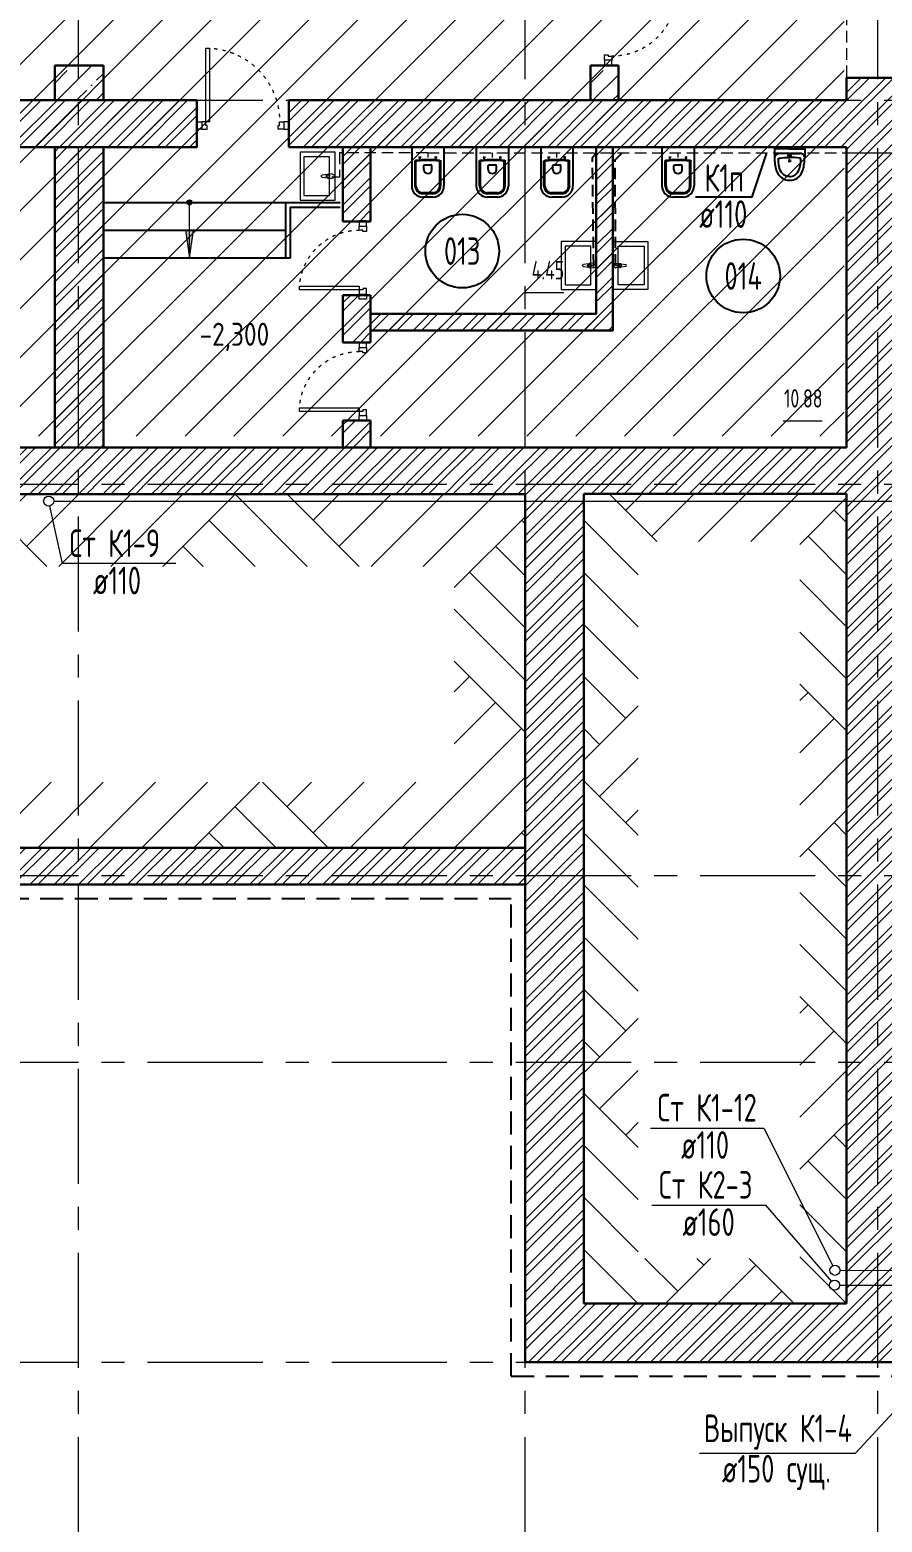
# Model space of a CAD drawing. Header units: millimetres. Extents: x -8689834 to 9419935, y -117443 to 166298.
# Drawn here: x -304585 to -295329, y 59720 to 75930 of the extents above; entities that cross this region are included whole.
import ezdxf
from ezdxf import colors
from ezdxf.entities.mleader import LeaderData, LeaderLine
from ezdxf.enums import TextEntityAlignment as Align
from ezdxf.math import Vec2, Vec3

# ---------------------------------------------------------------- set-up
doc = ezdxf.new("R2010")
doc.units = ezdxf.units.MM
doc.header["$MEASUREMENT"] = 0
for name, pattern in [('01_base$0$DASHED2', [0.375, 0.25, -0.125]), ('ACAD_ISO03W100', [30, 12, -18]), ('CENTER', [2, 1.25, -0.25, 0.25, -0.25]), ('TRATTEGGIATA', [0.75, 0.5, -0.25])]:
    doc.linetypes.add(name, pattern=pattern)
doc.layers.get('0').update_dxf_attribs({"color": 250, "lineweight": 9})
for name, color, linetype, lineweight in [('!!!_АР_перегородки блоки', 7, 'Continuous', 5), ('1 этаж тонкие линии!', 250, 'Continuous', 0), ('_0', 250, 'Continuous', 9), ('АР_Двери', 175, 'Continuous', 18), ('АР_Лестницы', 250, 'Continuous', 15), ('АР_Маркер экспликации', 239, 'Continuous', 13), ('АР_МосжилНии_Стены', 127, 'Continuous', 30), ('АР_Номер помещения', 1, 'Continuous', 25), ('АР_Оси', 195, 'Continuous', 9), ('АР_Отметки', 250, 'Continuous', 15), ('АР_Перегородки газоблок_Штрих', 165, 'Continuous', 5), ('АР_Помещения_площадь', 19, 'Continuous', 9), ('АР_Штриховка кирпич', 250, 'Continuous', 9), ('АР_Штриховка монолит', 250, 'Continuous', 9), ('ВК_канализация', 32, 'Continuous', 15), ('Подвал', 250, 'Continuous', 30)]:
    doc.layers.add(name, color=color, linetype=linetype, lineweight=lineweight)
doc.layers.add('АР_Кровля дорожки', color=245, linetype='Continuous')
doc.layers.add('ТХ_сантехника', color=253, linetype='Continuous')
doc.styles.add('ISOCPEUR', font='isocpeur.ttf', dxfattribs={"width": 0.7})
doc.styles.get("Standard").update_dxf_attribs({"font": 'isocpeur.ttf', "width": 0.7})

# ---------------------------------------------------------------- blocks, each defined once
blk = doc.blocks.new('*U24')
h = blk.add_hatch(color=256)
h.dxf.hatch_style = 1
edge = h.paths.add_edge_path()
edge.add_arc((0, 0), 27.6, 359.64, 719.64)
h = blk.add_hatch(color=256)
h.dxf.hatch_style = 1
h.paths.add_polyline_path([(300, -44), (300, 44), (600, 0)])
blk.add_line((600, 0), (0, 0))
blk.add_lwpolyline([(300, 44), (300, -44), (600, 0), (300, 44)])
blk.add_circle((0, 0), 27.6)
blk = doc.blocks.new('_DotSmall')
at = {"color": 0, "linetype": 'ByBlock', "const_width": 0.5}
blk.add_lwpolyline([(-0.0625, 0, 1), (0.0625, 0, 1)], format="xyb", close=True, dxfattribs=at)
blk = doc.blocks.new('унитаз поликлиники')
for p, q in [((0, 175), (0, -175)), ((0, 175), (420, 175)), ((126, 87), (100, 87)), ((112, 73), (112, 100)), ((420, 139), (150, 139)), ((420, 129), (157, 129)), ((192, -34), (192, 34)), ((242, 44), (202, 44)), ((494, 57), (494, -57)), ((504, 55), (504, -55)), ((540, 55), (540, -55)), ((126, -87), (99, -86)), ((112, -73), (112, -100)), ((420, -139), (148, -139)), ((420, -129), (155, -129)), ((242, -44), (202, -44)), ((0, -175), (420, -175))]:
    blk.add_line(p, q)
for centre, radius, start, end in [((420, 55), 120, 0, 90), ((242, 0), 43.7, 270, 90), ((420, 55), 83.5, 359.8619, 90.3335), ((420, 55), 74, 0, 90), ((420, -55), 120, 270, 0), ((420, -55), 84, 270, 0), ((420, -55), 74, 270, 358.4018)]:
    blk.add_arc(centre, radius, start, end)
at = {"extrusion": (0, 0, -1)}
for centre, major_axis, ratio, start_param, end_param in [((112, 87), (3.55, 3.55), 1, 5.504025, 11.78721), ((1158, 0), (-731, -726), 0.993775, 0.659849, 0.910919), ((984, 0), (-23, -941), 0.89728, 1.422258, 1.677847), ((150, 127), (-5.6, -10.5), 0.821373, 1.269211, 2.570669), ((154, 120), (-5.61, -7.72), 0.798093, 1.232924, 2.686723), ((148, -127), (5.4, -10.4), 0.836443, 0.56114, 1.877577), ((155, -117), (5.3, -10.4), 0.842984, 0.549902, 1.8819), ((202, -33), (4.12, -9.49), 0.964797, 0.42926, 1.943413)]:
    blk.add_ellipse(centre, major_axis=major_axis, ratio=ratio, start_param=start_param, end_param=end_param, dxfattribs=at)
for centre, major_axis, ratio, start_param, end_param in [((202, 33), (4.12, 9.49), 0.964797, 0.42926, 1.943413), ((112, -87), (3.54, -3.55), 1, 5.504025, 11.78721)]:
    blk.add_ellipse(centre, major_axis=major_axis, ratio=ratio, start_param=start_param, end_param=end_param)
blk = doc.blocks.new('Из_буфера27431')
at = {"linetype": 'Continuous', "lineweight": 5}
for p, q in [((-139, 11), (-86, 18)), ((-139, 11), (-86, 18)), ((-76, 21), (-34, 25)), ((-76, 21), (-34, 25)), ((-59, 14), (-74, 14)), ((-59, 14), (-74, 14)), ((-59, -14), (-59, 14)), ((-59, -14), (-59, 14)), ((-86, -18), (-139, -11)), ((-86, -18), (-139, -11)), ((-34, -25), (-76, -21)), ((-34, -25), (-76, -21)), ((-74, -14), (-59, -14)), ((-74, -14), (-59, -14))]:
    blk.add_line(p, q, dxfattribs=at)
for points in [[(0, -260), (-380, -260), (-380, 260), (0, 260)], [(-59, -210), (-339, -210), (-339, 210), (-59, 210)], [(-59, -210), (-339, -210), (-339, 210), (-59, 210)]]:
    blk.add_lwpolyline(points, close=True, dxfattribs=at)
for centre, radius, start, end in [((-137, 0), 11.2, 97.1389, 262.8611), ((-137, 0), 11.2, 97.1389, 262.8611), ((-74, 0), 21.1, 122.771, 237.229), ((-74, 0), 21.1, 122.771, 237.229), ((-74, 0), 13.6, 90, 270), ((-74, 0), 13.6, 90, 270), ((-74, 0), 21.1, 95.1696, 122.771), ((-74, 0), 21.1, 95.1696, 122.771), ((-34, 0), 25, 270, 90), ((-34, 0), 25, 270, 90), ((-74, 0), 21.1, 237.229, 264.8304), ((-74, 0), 21.1, 237.229, 264.8304)]:
    blk.add_arc(centre, radius, start, end, dxfattribs=at)
blk = doc.blocks.new('Писуар')
for points in [[(0, 53), (116, 53, 0.328868), (164, 90, 0.066999), (145, 234, 0.172209), (82, 318, 0.143285), (0, 342, 0.143285), (-82, 318, 0.172209), (-145, 234, 0.066999), (-164, 90)], [(-58, 286, 0.137396), (-106, 222)], [(58, 286, -0.137396), (106, 222)], [(-164, 90, 0.328868), (-116, 53, 8)], [(0, 93, 0.419996), (-16, 77, 0.151492), (-11, 66), (0, 66)], [(0, 93, -0.419996), (16, 77, -0.151492), (11, 66), (0, 66)]]:
    blk.add_lwpolyline(points, format="xyb")
for points in [[(0, 0), (-164, 0), (-164, 90)], [(0, 53), (-116, 53)], [(0, 0), (164, 0), (164, 90)]]:
    blk.add_lwpolyline(points)
blk.add_lwpolyline([(-21, 0), (21, 0), (21, -16), (-21, -16)], close=True)
for centre, radius, start, end in [((282, 110), 404, 163.8712, 178.9693), ((0, 187), 115, 90, 120.5102), ((3, 912), 819, 262.0158, 269.8149)]:
    blk.add_arc(centre, radius, start, end)
at = {"extrusion": (0, 0, -1)}
for centre, radius, start, end in [((0, 187), 115, 90, 120.5102), ((282, 110), 404, 163.8712, 178.9693), ((3, 912), 819, 262.0158, 269.8149)]:
    blk.add_arc(centre, radius, start, end, dxfattribs=at)
for points, start_tangent, end_tangent in [([(-122, 117), (-111, 101)], (0.014037, -0.999901), (0.974129, -0.225992)), ([(122, 117), (111, 101)], (-0.014037, -0.999901), (-0.974129, -0.225992))]:
    blk.add_spline(points, degree=3, dxfattribs=dict(start_tangent=start_tangent, end_tangent=end_tangent))
for points in [[(-11, 132), (-11, 138), (-5, 138), (0, 138)], [(0, 122), (-5, 122), (-11, 127), (-11, 132)], [(11, 132), (11, 138), (5, 138), (0, 138)], [(0, 122), (5, 122), (11, 127), (11, 132)], [(164, 90), (159, 69), (138, 53), (116, 53)]]:
    blk.add_open_spline(points, degree=3)
blk = doc.blocks.new('*U240')
blk.add_lwpolyline([(-100, 80), (-100, 780), (-140, 780), (-140, 80)], close=True)
for points in [[(-900, 0), (-900, 80), (-845, 80), (-845, 0), (-900, 0)], [(-845, 80), (-845, 0), (-785, 0), (-785, 40), (-800, 40), (-800, 80), (-845, 80)], [(-55, 80), (-55, 0), (-115, 0), (-115, 40), (-100, 40), (-100, 80), (-55, 80)], [(0, 0), (0, 80), (-55, 80), (-55, 0), (0, 0)]]:
    blk.add_lwpolyline(points)
at = {"linetype": 'ACAD_ISO03W100', "ltscale": 3}
blk.add_arc((-100, 80), 700, 90, 180, dxfattribs=at)
blk = doc.blocks.new('*U254')
at = {"layer": 'АР_Номер помещения', "color": 7}
blk.add_circle((-5419, 417), 400, dxfattribs=at)
at = {"layer": 'АР_Помещения_площадь', "color": 7}
blk.add_line((-4562, -1159), (-4985, -1159), dxfattribs=at)
at = {"color": 7, "style": 'ISOCPEUR', "width": 0.7, "flags": 1}
blk.add_attdef('КАТЕГОРИЯ', (-499, -2092), '', height=250, dxfattribs=at)
at = {"layer": 'АР_Номер помещения', "color": 7, "style": 'ISOCPEUR', "width": 0.7}
blk.add_attdef('НОМЕР_ПОМЕЩЕНИЯ', text='', height=300, dxfattribs=at).set_placement((-5419, 417), align=Align.MIDDLE_CENTER)
at = {"layer": 'АР_Помещения_площадь', "color": 7, "lineweight": 30, "width": 0.7, "flags": 104}
blk.add_attdef('ИМЯ_ПОМЕЩЕНИЯ', text='', height=100, dxfattribs=at).set_placement((158, 1217), align=Align.MIDDLE_CENTER)
at = {"layer": 'АР_Помещения_площадь', "color": 7, "style": 'ISOCPEUR', "width": 0.7}
blk.add_attdef('ПЛОЩАДЬ_ПОМЕЩЕНИЯ', text='', height=200, dxfattribs=at).set_placement((-4558, -913), align=Align.MIDDLE_RIGHT)
blk = doc.blocks.new('*U255')
at = {"layer": 'АР_Номер помещения', "color": 7}
blk.add_circle((-8453, 2788), 400, dxfattribs=at)
at = {"layer": 'АР_Помещения_площадь', "color": 7}
blk.add_line((-7351, 2334), (-7773, 2334), dxfattribs=at)
at = {"color": 7, "style": 'ISOCPEUR', "width": 0.7, "flags": 1}
blk.add_attdef('КАТЕГОРИЯ', (-499, -2092), '', height=250, dxfattribs=at)
at = {"layer": 'АР_Номер помещения', "color": 7, "style": 'ISOCPEUR', "width": 0.7}
blk.add_attdef('НОМЕР_ПОМЕЩЕНИЯ', text='', height=300, dxfattribs=at).set_placement((-8453, 2788), align=Align.MIDDLE_CENTER)
at = {"layer": 'АР_Помещения_площадь', "color": 7, "style": 'ISOCPEUR', "width": 0.7}
blk.add_attdef('ПЛОЩАДЬ_ПОМЕЩЕНИЯ', text='', height=200, dxfattribs=at).set_placement((-7346, 2580), align=Align.MIDDLE_RIGHT)
at = {"layer": 'АР_Помещения_площадь', "color": 7, "lineweight": 30, "width": 0.7, "flags": 104}
blk.add_attdef('ИМЯ_ПОМЕЩЕНИЯ', text='', height=100, dxfattribs=at).set_placement((158, 1217), align=Align.MIDDLE_CENTER)
blk = doc.blocks.new('*U258')
for points in [[(0, 0), (0, -80), (55, -80), (55, 0), (0, 0)], [(55, -80), (55, 0), (115, 0), (115, -40), (100, -40), (100, -80), (55, -80)], [(945, -80), (945, 0), (885, 0), (885, -40), (900, -40), (900, -80), (945, -80)], [(1000, 0), (1000, -80), (945, -80), (945, 0), (1000, 0)]]:
    blk.add_lwpolyline(points)
blk.add_lwpolyline([(100, -80), (100, -880), (140, -880), (140, -80)], close=True)
at = {"linetype": 'ACAD_ISO03W100', "ltscale": 3}
blk.add_arc((100, -80), 800, 270, 0, dxfattribs=at)
blk = doc.blocks.new('*U259')
for points in [[(0, 0), (0, -80), (55, -80), (55, 0), (0, 0)], [(55, -80), (55, 0), (115, 0), (115, -40), (100, -40), (100, -80), (55, -80)], [(795, -80), (795, 0), (735, 0), (735, -40), (750, -40), (750, -80), (795, -80)], [(850, 0), (850, -80), (795, -80), (795, 0), (850, 0)]]:
    blk.add_lwpolyline(points)
blk.add_lwpolyline([(100, -80), (100, -730), (140, -730), (140, -80)], close=True)
at = {"linetype": 'ACAD_ISO03W100', "ltscale": 3}
blk.add_arc((100, -80), 650, 270, 0, dxfattribs=at)
blk = doc.blocks.new('Подложка')
at = {"layer": '!!!_АР_перегородки блоки', "lineweight": 5, "ltscale": 100}
h = blk.add_hatch(dxfattribs=at)
h.set_pattern_fill('ANSI31', scale=3000, angle=180, style=0)
h.paths.add_polyline_path([(-327484.71, 61936.6), (-327484.71, 62094), (-326484.71, 62094), (-326484.71, 61936.6), (-326484.71, 61850.24), (-326197.46, 61850.24), (-326197.46, 71514.55), (-325612.06, 71514.55), (-295741.64, 71514.55), (-295741.64, 71680), (-295741.64, 81263.11), (-329468.32, 81263.11), (-329468.32, 61850.24), (-327484.71, 61850.24)])
at = {"layer": '1 этаж тонкие линии!', "ltscale": 100, "transparency": 33554559}
h = blk.add_hatch(dxfattribs=at)
h.set_pattern_fill('AR-PARQ1', scale=200, angle=45, style=0)
h.set_pattern_definition([(135, (0.2, -110), (-3394.113, 0), [2400, -2400]), (135, (283, 172.8), (-3394.113, 0), [2400, -2400]), (135, (565.9, 455.7), (-3394.113, 0), [2400, -2400]), (135, (848.7, 738.5), (-3394.113, 0), [2400, -2400]), (135, (1131.6, 1021.4), (-3394.113, 0), [2400, -2400]), (135, (1414.4, 1304.2), (-3394.113, 0), [2400, -2400]), (135, (1697.2, 1587), (-3394.113, 0), [2400, -2400]), (45, (-1696.9, 1587), (3394.113, 0), [2400, -2400]), (45, (-1979.7, 1870), (3394.113, 0), [2400, -2400]), (45, (-2262.6, 2152.7), (3394.113, 0), [2400, -2400]), (45, (-2545.4, 2435.6), (3394.113, 0), [2400, -2400]), (45, (-2828.2, 2718.4), (3394.113, 0), [2400, -2400]), (45, (-3111, 3001.3), (3394.113, 0), [2400, -2400]), (45, (-3394, 3284), (3394.113, 0), [2400, -2400])])
h.paths.add_polyline_path([(-299206.83, 70885.68), (-325621.83, 70885.68), (-325621.83, 67045.71), (-299206.83, 67045.71)])
h.paths.add_polyline_path([(-299975.84, 70101.94), (-299977.79, 67758), (-324834.82, 67758), (-324832.87, 70101.94)], flags=16)
h = blk.add_hatch(dxfattribs=at)
h.set_pattern_fill('AR-PARQ1', scale=200, angle=45, style=0)
h.paths.add_polyline_path([(-297978.32, 70373.5), (-296223.82, 70373.5), (-296223.82, 62584.71), (-297978.32, 62584.71)], flags=16)
h.paths.add_polyline_path([(-298568.82, 70891), (-295715.32, 70891), (-295715.32, 62094), (-298568.82, 62094)])
at = {"layer": 'АР_Штриховка кирпич', "ltscale": 100}
h = blk.add_hatch(dxfattribs=at)
h.set_pattern_fill('ANSI32', scale=500)
h.paths.add_polyline_path([(-295715.7, 62334.04), (-295715.54, 75410.33), (-295076.64, 75410.29), (-295076.81, 62094), (-295715.32, 62094), (-295715.32, 62334)])
h = blk.add_hatch(dxfattribs=at)
h.set_pattern_fill('ANSI32', scale=500)
h.paths.add_polyline_path([(-302772.5, 75165.38), (-302772.55, 74653.01), (-304966.31, 74654.01), (-304966.31, 75165.99)])
h = blk.add_hatch(dxfattribs=at)
h.set_pattern_fill('ANSI32', scale=500)
h.paths.add_polyline_path([(-295716.8, 75165.38), (-295716.84, 74653.01), (-301772.52, 74654.01), (-301772.52, 75165.99)])
h = blk.add_hatch(dxfattribs=at)
h.set_pattern_fill('ANSI32', scale=500)
h.paths.add_polyline_path([(-304315.23, 71633.99), (-304314.23, 74654.03), (-303783.41, 74654), (-303784.41, 71393.96), (-304314.84, 71393.95), (-304314.84, 71633.95)])
h = blk.add_hatch(dxfattribs=at)
h.set_pattern_fill('ANSI32', scale=500)
h.paths.add_polyline_path([(-300884.24, 74648.73), (-301184.24, 74654.01)])
h.paths.add_polyline_path([(-300884.24, 74654.01), (-301184.24, 74654.01), (-301184.24, 73848.77), (-300884.24, 73848.77)])
h = blk.add_hatch(dxfattribs=at)
h.set_pattern_fill('ANSI32', scale=500)
h.paths.add_polyline_path([(-298253.24, 74648.62), (-298433.24, 74648.62), (-298433.24, 72845.67), (-299402.74, 72845.67), (-299402.74, 72665.67), (-298253.24, 72665.67)])
h.paths.add_polyline_path([(-299402.74, 72845.67), (-300903.24, 72845.67), (-300903.24, 72665.67), (-299402.74, 72665.67)])
h = blk.add_hatch(dxfattribs=at)
h.set_pattern_fill('ANSI32', scale=500)
h.paths.add_polyline_path([(-300884.24, 73048.38), (-301184.24, 73048.38), (-301184.24, 72535.55), (-300884.24, 72535.55)])
h.paths.add_polyline_path([(-300884.24, 71685.55), (-301184.24, 71685.55), (-301184.24, 71393.92), (-300884.24, 71393.92)])
h = blk.add_hatch(dxfattribs=at)
h.set_pattern_fill('ANSI32', scale=500)
h.paths.add_polyline_path([(-325621.92, 72376.46), (-326262.86, 72376.46), (-326262.18, 70995.68), (-325615.55, 70995.68), (-325615.55, 71514.8), (-325621.23, 71514.8)])
h.paths.add_polyline_path([(-321160.55, 71394.09), (-325615.55, 71394.13), (-325615.55, 70995.68), (-321166.32, 70885.68)])
h.paths.add_polyline_path([(-321166.32, 70885.68), (-325615.55, 70995.68), (-325615.55, 61476.5), (-325615.55, 66645.68), (-299206.83, 66645.68), (-299194.28, 67045.71), (-325615.55, 67045.71), (-325621.83, 70885.68), (-321160.55, 70885.68)])
h.paths.add_polyline_path([(-295715.32, 71393.87), (-314071.82, 71394.03), (-317825.52, 71394.06), (-317828.54, 72245.92), (-318274.07, 72245.92), (-318274.07, 71394.06), (-321160.58, 71394.09), (-321166.32, 70885.68), (-295715.32, 70995.68)])
h.paths.add_polyline_path([(-318274.07, 71394.06), (-317841.82, 71394.06)], flags=16)
h.paths.add_polyline_path([(-295715.32, 70999), (-321166.32, 70885.68), (-295715.32, 70891)], flags=17)
h.paths.add_polyline_path([(-327484.71, 61455.68), (-327484.71, 62093.92), (-331276.05, 62093.68), (-331277.64, 61455.36), (-325615.55, 61455.68), (-325615.55, 70995.68), (-326256.7, 70995.68), (-326255.11, 62094), (-326484.71, 62093.99), (-326484.71, 61455.68)])
h = blk.add_hatch(dxfattribs=at)
h.set_pattern_fill('ANSI32', scale=500)
h.paths.add_polyline_path([(-299207.21, 61695.73), (-299206.21, 70892.52), (-298567.32, 70892.48), (-298568.32, 61455.68), (-299206.83, 61455.68), (-299206.83, 61695.68)])
h = blk.add_hatch(dxfattribs=at)
h.set_pattern_fill('ANSI32', scale=500)
h.paths.add_polyline_path([(-298568.82, 62094), (-289926.1, 62093.96), (-289923.04, 61455.68), (-298565.37, 61455.68)])
at = {"layer": 'АР_Штриховка монолит', "ltscale": 300}
h = blk.add_hatch(dxfattribs=at)
h.set_pattern_fill('ANSI35', scale=1200)
h.set_pattern_definition([(45, (25792.2, -2046.5), (-212.13203, 212.13203), []), (45, (26004.33, -2046.5), (-212.13203, 212.13203), [375, -75, 0, -75])])
h.paths.add_polyline_path([(-304314.2, 75544.21), (-303785.17, 75544.18), (-303786.17, 75165.68), (-304314.81, 75165.68)])
h = blk.add_hatch(dxfattribs=at)
h.set_pattern_fill('ANSI35', scale=1200)
h.set_pattern_definition([(45, (31611.86, -2046.5), (-212.13203, 212.13203), []), (45, (31824, -2046.5), (-212.13203, 212.13203), [375, -75, 0, -75])])
h.paths.add_polyline_path([(-298494.53, 75544.21), (-298192.81, 75544.18), (-298193.81, 75165.69), (-298495.15, 75165.68)])
at = {"color": 7, "ltscale": 100}
for p, q in [((-303783.9, 74055.09), (-301213.19, 74055.09)), ((-303783.9, 73755.09), (-301804.6, 73755.09)), ((-303783.9, 73455.09), (-301754.6, 73455.09))]:
    blk.add_line(p, q, dxfattribs=at)
at = {"color": 7, "linetype": 'TRATTEGGIATA', "ltscale": 500}
for p, q in [((-325472.01, 66495.68), (-299356.83, 66495.68)), ((-299356.83, 61305.68), (-299356.83, 66495.68)), ((-299356.83, 61305.68), (-291476.83, 61305.68))]:
    blk.add_line(p, q, dxfattribs=at)
at = {"color": 7, "ltscale": 100}
for points in [[(-301804.6, 73455.09), (-301804.6, 74055.09)], [(-301754.6, 73455.09), (-301754.6, 74005.09), (-301213.19, 74005.09)]]:
    blk.add_lwpolyline(points, dxfattribs=at)
at = {"layer": '_0', "color": 7, "ltscale": 100}
blk.add_lwpolyline([(-298568.82, 70891), (-295715.32, 70891), (-295715.32, 62094), (-298568.82, 62094)], close=True, dxfattribs=at)
at = {"layer": 'АР_МосжилНии_Стены', "color": 7, "ltscale": 100}
for p, q in [((-303783.9, 75544.19), (-304314.81, 75544.19)), ((-304314.81, 75544.19), (-304314.81, 75165.68)), ((-303783.9, 75165.68), (-303783.9, 75544.19)), ((-298193.31, 75544.19), (-298495.15, 75544.19)), ((-298495.15, 75544.19), (-298495.15, 75165.68)), ((-298193.31, 75165.68), (-298193.31, 75544.19)), ((-301772.52, 75165.68), (-295715.32, 75165.68)), ((-301772.52, 74654.01), (-301772.52, 75165.68)), ((-295715.32, 74654.01), (-301772.52, 74654.01)), ((-301184.24, 74648.73), (-301184.24, 73848.77)), ((-300884.24, 74648.73), (-300884.24, 73848.77)), ((-301184.24, 73848.77), (-300884.24, 73848.77)), ((-301184.24, 73048.38), (-301184.24, 72535.55)), ((-301184.24, 73048.38), (-300884.24, 73048.38)), ((-300884.24, 73048.38), (-300884.24, 72535.55)), ((-301184.24, 72535.55), (-300884.24, 72535.55)), ((-301184.24, 71685.55), (-301184.24, 71393.92)), ((-301184.24, 71685.55), (-300884.24, 71685.55)), ((-300884.24, 71685.55), (-300884.24, 71393.92)), ((-325621.83, 70885.68), (-299206.83, 70885.68)), ((-299206.83, 70885.68), (-299206.83, 66645.68)), ((-298568.82, 62094), (-298568.82, 70891)), ((-298568.82, 70891), (-295715.32, 70891)), ((-295715.32, 70891), (-295715.32, 62094)), ((-299206.83, 67045.71), (-325621.83, 67045.71)), ((-295715.32, 62094), (-298568.82, 62094))]:
    blk.add_line(p, q, dxfattribs=at)
for points in [[(-295076.86, 65684.05), (-295076.86, 75410.31), (-295715.32, 75410.31), (-295715.32, 75165.68)], [(-295715.32, 74654.01), (-295715.32, 71393.87), (-325621.83, 71394.13), (-325622.22, 72376.46)], [(-304314.84, 71393.95), (-304314.81, 74654.01), (-303783.9, 74654.01), (-303783.92, 71393.94)], [(-300884.24, 72665.67), (-298253.24, 72665.67), (-298253.24, 74648.73)], [(-300884.24, 72845.67), (-298433.24, 72845.67), (-298433.24, 74648.73)], [(-312596.83, 66645.68), (-299206.83, 66645.68), (-299206.83, 61455.68), (-291326.83, 61455.68), (-291326.83, 57411)]]:
    blk.add_lwpolyline(points, dxfattribs=at)
blk.add_lwpolyline([(-304966.31, 75165.68), (-302772.52, 75165.68), (-302772.52, 74654.01), (-304966.31, 74654.01)], close=True, dxfattribs=at)
at = {"layer": 'АР_Оси', "color": 7, "linetype": 'CENTER', "ltscale": 1000}
for p, q in [((-304057.01, 53394.41), (-304057.01, 87751.89)), ((-299207.01, 53394.41), (-299207.01, 87701.89)), ((-295377.01, 53394.41), (-295377.01, 87701.89)), ((-359305.77, 75165.68), (-275708.6, 75165.68)), ((-359305.77, 70995.68), (-275708.6, 70995.68)), ((-359305.77, 66745.68), (-275708.6, 66745.68)), ((-359305.77, 64715.68), (-275708.6, 64715.68)), ((-359305.77, 61455.68), (-289924.57, 61455.68))]:
    blk.add_line(p, q, dxfattribs=at)
at = {"layer": 'АР_Перегородки газоблок_Штрих', "color": 7, "linetype": 'Continuous', "ltscale": 100}
for p, q in [((-295916.03, 71600.73), (-295916.03, 71600.73)), ((-295915.85, 71600.73), (-295915.85, 71600.73))]:
    blk.add_line(p, q, dxfattribs=at)
at = {"layer": 'Подвал', "color": 7, "linetype": 'TRATTEGGIATA', "lineweight": 13, "ltscale": 250}
blk.add_line((-295715.32, 76480.31), (-295715.32, 75410.31), dxfattribs=at)
at = {"layer": 'АР_Двери', "color": 7, "xscale": -1}
for name, p, rotation in [('*U240', (-298344.23, 76444.22), 270), ('*U258', (-302772.52, 74852.23), 180), ('*U259', (-300927.33, 73004.06), 270), ('*U259', (-300927.51, 71685.55), 270)]:
    blk.add_blockref(name, p, dxfattribs=dict(at, rotation=rotation))
at = {"layer": 'АР_Лестницы', "color": 7, "ltscale": 75, "rotation": 270}
blk.add_blockref('*U24', (-302851.38, 74055.09), dxfattribs=at)
at = {"layer": 'АР_Маркер экспликации', "color": 7}
ref = blk.add_blockref('*U255', (-291436.1, 70738.53), dxfattribs=at)
ref.add_attrib('НОМЕР_ПОМЕЩЕНИЯ', '013', dxfattribs={"layer": 'АР_Номер помещения', "color": 7, "height": 300, "style": 'ISOCPEUR', "width": 0.7}).set_placement((-299889.5, 73526.5), align=Align.MIDDLE_CENTER)
ref.add_attrib('ПЛОЩАДЬ_ПОМЕЩЕНИЯ', '4.45', dxfattribs={"layer": 'АР_Помещения_площадь', "color": 7, "height": 200, "style": 'ISOCPEUR', "width": 0.7}).set_placement((-298782.11, 73319.01), align=Align.MIDDLE_RIGHT)
ref = blk.add_blockref('*U254', (-291419.1, 72839.03), dxfattribs=at)
ref.add_attrib('НОМЕР_ПОМЕЩЕНИЯ', '014', dxfattribs={"layer": 'АР_Номер помещения', "color": 7, "height": 300, "style": 'ISOCPEUR', "width": 0.7}).set_placement((-296838, 73256), align=Align.MIDDLE_CENTER)
ref.add_attrib('ПЛОЩАДЬ_ПОМЕЩЕНИЯ', '10.88', dxfattribs={"layer": 'АР_Помещения_площадь', "color": 7, "height": 200, "style": 'ISOCPEUR', "width": 0.7}).set_placement((-295976.61, 71926.51), align=Align.MIDDLE_RIGHT)
at = {"layer": 'ТХ_сантехника', "color": 7, "ltscale": 100, "xscale": -1, "rotation": 180}
for p in [(-301270.33, 74340.5), (-298433.24, 73369.5)]:
    blk.add_blockref('Из_буфера27431', p, dxfattribs=at)
at = {"layer": 'ТХ_сантехника', "color": 7, "rotation": 270}
for p in [(-300262.33, 74654.01), (-299562.33, 74654.01), (-298862.33, 74654.01), (-297545.82, 74654.01)]:
    blk.add_blockref('унитаз поликлиники', p, dxfattribs=at)
at = {"layer": 'ТХ_сантехника', "color": 7, "ltscale": 100}
for name, p, rotation in [('Писуар', (-296334.32, 74638.13), 180.0015666875582), ('Из_буфера27431', (-298253.24, 73369.5), 180)]:
    blk.add_blockref(name, p, dxfattribs=dict(at, rotation=rotation))
at = {"layer": 'АР_Отметки', "color": 7}
ml = blk.add_multileader_mtext('Standard', dxfattribs=at)
ml.set_content('{\\W0.8;-2,730}', color=7, style='ISOCPEUR')
ml.set_leader_properties(color=256, linetype='Continuous', lineweight=-1)
ml.set_arrow_properties(name='DOTSMALL')
ml.build(insert=Vec2(0, 0))
ml.multileader.update_dxf_attribs({"has_text_frame": 1, "text_left_attachment_type": 4, "text_right_attachment_type": 4, "dogleg_length": 100, "arrow_head_size": 180})
ctx = ml.context
ctx.base_point, ctx.char_height, ctx.arrow_head_size, ctx.landing_gap_size, ctx.plane_origin = Vec3(-314791.32, 121809.02, 0), 250, 180, 50, Vec3(-319449.83, 117956.71, 0)
ctx.left_attachment, ctx.right_attachment = 4, 4
notes = []
notes.append((ctx, [(0, (0, 0, 0), (0, 0), (1, 0), 1, [])]))
ctx.mtext.insert, ctx.mtext.width, ctx.mtext.defined_height, ctx.mtext.line_spacing_style, ctx.mtext.flow_direction = Vec3(-314741.32, 122142.35, 0), 769.989, 343.89, 2, 5
ml = blk.add_multileader_mtext('Standard', dxfattribs=at)
ml.set_content('{\\W0.8;-2,430}', color=7, style='ISOCPEUR')
ml.set_leader_properties(color=256, linetype='Continuous', lineweight=-1)
ml.set_arrow_properties(name='DOTSMALL')
ml.build(insert=Vec2(0, 0))
ml.multileader.update_dxf_attribs({"has_text_frame": 1, "text_left_attachment_type": 4, "text_right_attachment_type": 4, "dogleg_length": 100, "arrow_head_size": 180})
ctx = ml.context
ctx.base_point, ctx.char_height, ctx.arrow_head_size, ctx.landing_gap_size, ctx.plane_origin = Vec3(-301002.25, 120038.58), 250, 180, 50, Vec3(-299949.55, 118383.41)
ctx.left_attachment, ctx.right_attachment = 4, 4
notes.append((ctx, [(0, (0, 0, 0), (0, 0), (1, 0), 1, [])]))
ctx.mtext.insert, ctx.mtext.width, ctx.mtext.line_spacing_style, ctx.mtext.flow_direction = Vec3(-300952.25, 120371.92), 852.697, 2, 5
ml = blk.add_multileader_mtext('Standard', dxfattribs=at)
ml.set_content('{\\W0.8;-2,430}', color=7, style='ISOCPEUR')
ml.set_leader_properties(color=256, linetype='Continuous', lineweight=-1)
ml.set_arrow_properties(name='DOTSMALL')
ml.build(insert=Vec2(0, 0))
ml.multileader.update_dxf_attribs({"has_text_frame": 1, "text_left_attachment_type": 4, "text_right_attachment_type": 4, "dogleg_length": 100, "arrow_head_size": 180})
ctx = ml.context
ctx.base_point, ctx.char_height, ctx.arrow_head_size, ctx.landing_gap_size, ctx.plane_origin = Vec3(-336711.89, 117132.66), 250, 180, 50, Vec3(-335659.19, 115477.48)
ctx.left_attachment, ctx.right_attachment = 4, 4
notes.append((ctx, [(0, (0, 0, 0), (0, 0), (1, 0), 1, [])]))
ctx.mtext.insert, ctx.mtext.width, ctx.mtext.line_spacing_style, ctx.mtext.flow_direction = Vec3(-336661.89, 117465.99), 852.697, 2, 5
ml = blk.add_multileader_mtext('Standard', dxfattribs=at)
ml.set_content('{\\W0.8;-2,730}', color=7, style='ISOCPEUR')
ml.set_leader_properties(color=256, linetype='Continuous', lineweight=-1)
ml.set_arrow_properties(name='DOTSMALL')
ml.build(insert=Vec2(0, 0))
ml.multileader.update_dxf_attribs({"has_text_frame": 1, "text_left_attachment_type": 4, "text_right_attachment_type": 4, "dogleg_length": 100, "arrow_head_size": 180})
ctx = ml.context
ctx.base_point, ctx.char_height, ctx.arrow_head_size, ctx.landing_gap_size, ctx.plane_origin = Vec3(-346371.36, 101933.6), 250, 180, 50, Vec3(-346327.75, 100655.48)
ctx.left_attachment, ctx.right_attachment = 4, 4
notes.append((ctx, [(0, (0, 0, 0), (0, 0), (1, 0), 1, [])]))
ctx.mtext.insert, ctx.mtext.width, ctx.mtext.defined_height, ctx.mtext.line_spacing_style, ctx.mtext.flow_direction = Vec3(-346321.36, 102266.93), 769.989, 343.89, 2, 5
ml = blk.add_multileader_mtext('Standard', dxfattribs=at)
ml.set_content('{\\W0.8;-2,730}', color=7, style='ISOCPEUR')
ml.set_leader_properties(color=256, linetype='Continuous', lineweight=-1)
ml.set_arrow_properties(name='DOTSMALL')
ml.build(insert=Vec2(0, 0))
ml.multileader.update_dxf_attribs({"has_text_frame": 1, "text_left_attachment_type": 4, "text_right_attachment_type": 4, "dogleg_length": 100, "arrow_head_size": 180})
ctx = ml.context
ctx.base_point, ctx.char_height, ctx.arrow_head_size, ctx.landing_gap_size, ctx.plane_origin = Vec3(-343122.46, 91149.38), 250, 180, 50, Vec3(-347780.97, 87297.07)
ctx.left_attachment, ctx.right_attachment = 4, 4
notes.append((ctx, [(0, (0, 0, 0), (0, 0), (1, 0), 1, [])]))
ctx.mtext.insert, ctx.mtext.width, ctx.mtext.defined_height, ctx.mtext.line_spacing_style, ctx.mtext.flow_direction = Vec3(-343072.46, 91482.71), 769.989, 343.89, 2, 5
ml = blk.add_multileader_mtext('Standard', dxfattribs=at)
ml.set_content('{\\W0.8;-2,430}', color=7, style='ISOCPEUR')
ml.set_leader_properties(color=256, linetype='Continuous', lineweight=-1)
ml.set_arrow_properties(name='DOTSMALL')
ml.build(insert=Vec2(0, 0))
ml.multileader.update_dxf_attribs({"has_text_frame": 1, "text_left_attachment_type": 4, "text_right_attachment_type": 4, "dogleg_length": 100, "arrow_head_size": 180})
ctx = ml.context
ctx.base_point, ctx.char_height, ctx.arrow_head_size, ctx.landing_gap_size, ctx.plane_origin = Vec3(-334177.78, 87942.72), 250, 180, 50, Vec3(-333125.08, 86287.55)
ctx.left_attachment, ctx.right_attachment = 4, 4
notes.append((ctx, [(0, (0, 0, 0), (0, 0), (1, 0), 1, [])]))
ctx.mtext.insert, ctx.mtext.width, ctx.mtext.line_spacing_style, ctx.mtext.flow_direction = Vec3(-334127.78, 88276.06), 852.697, 2, 5
ml = blk.add_multileader_mtext('Standard', dxfattribs=at)
ml.set_content('{\\W0.8;-2,650}', color=7, style='ISOCPEUR')
ml.set_leader_properties(color=256, linetype='Continuous', lineweight=-1)
ml.set_arrow_properties(name='DOTSMALL')
ml.build(insert=Vec2(0, 0))
ml.multileader.update_dxf_attribs({"has_text_frame": 1, "text_left_attachment_type": 4, "text_right_attachment_type": 4, "dogleg_length": 100, "arrow_head_size": 180})
ctx = ml.context
ctx.base_point, ctx.char_height, ctx.arrow_head_size, ctx.landing_gap_size, ctx.plane_origin = Vec3(-313080.84, 87242.68), 250, 180, 50, Vec3(-312264.42, 85825.21)
ctx.left_attachment, ctx.right_attachment = 4, 4
notes.append((ctx, [(0, (0, 0, 0), (0, 0), (1, 0), 1, [])]))
ctx.mtext.insert, ctx.mtext.width, ctx.mtext.line_spacing_style, ctx.mtext.flow_direction = Vec3(-313030.84, 87576.01), 852.697, 2, 5
ml = blk.add_multileader_mtext('Standard', dxfattribs=at)
ml.set_content('{\\W0.8;-2,550}', color=7, style='ISOCPEUR')
ml.set_leader_properties(color=256, linetype='Continuous', lineweight=-1)
ml.set_arrow_properties(name='DOTSMALL')
ml.build(insert=Vec2(0, 0))
ml.multileader.update_dxf_attribs({"has_text_frame": 1, "text_left_attachment_type": 4, "text_right_attachment_type": 4, "dogleg_length": 100, "arrow_head_size": 180})
ctx = ml.context
ctx.base_point, ctx.char_height, ctx.arrow_head_size, ctx.landing_gap_size, ctx.plane_origin = Vec3(-319003.64, 84661.76), 250, 180, 50, Vec3(-315900.76, 83394.2)
ctx.left_attachment, ctx.right_attachment = 4, 4
notes.append((ctx, [(0, (0, 0, 0), (0, 0), (1, 0), 1, [])]))
ctx.mtext.insert, ctx.mtext.width, ctx.mtext.line_spacing_style, ctx.mtext.flow_direction = Vec3(-318953.64, 84995.09), 852.697, 2, 5
ml = blk.add_multileader_mtext('Standard', dxfattribs=at)
ml.set_content('{\\W0.8;-2,550}', color=7, style='ISOCPEUR')
ml.set_leader_properties(color=256, linetype='Continuous', lineweight=-1)
ml.set_arrow_properties(name='DOTSMALL')
ml.build(insert=Vec2(0, 0))
ml.multileader.update_dxf_attribs({"has_text_frame": 1, "text_left_attachment_type": 4, "text_right_attachment_type": 4, "dogleg_length": 100, "arrow_head_size": 180})
ctx = ml.context
ctx.base_point, ctx.char_height, ctx.arrow_head_size, ctx.landing_gap_size, ctx.plane_origin = Vec3(-305222.07, 84535.31), 250, 180, 50, Vec3(-309514.69, 83411.09)
ctx.left_attachment, ctx.right_attachment = 4, 4
notes.append((ctx, [(0, (0, 0, 0), (0, 0), (1, 0), 1, [])]))
ctx.mtext.insert, ctx.mtext.width, ctx.mtext.line_spacing_style, ctx.mtext.flow_direction = Vec3(-305172.07, 84868.64), 852.697, 2, 5
ml = blk.add_multileader_mtext('Standard', dxfattribs=at)
ml.set_content('{\\W0.8;-2,850}', color=7, style='ISOCPEUR')
ml.set_leader_properties(color=256, linetype='Continuous', lineweight=-1)
ml.set_arrow_properties(name='DOTSMALL')
ml.build(insert=Vec2(0, 0))
ml.multileader.update_dxf_attribs({"has_text_frame": 1, "text_left_attachment_type": 4, "text_right_attachment_type": 4, "dogleg_length": 100, "arrow_head_size": 180})
ctx = ml.context
ctx.base_point, ctx.char_height, ctx.arrow_head_size, ctx.landing_gap_size, ctx.plane_origin = Vec3(-311292.29, 76246.19, 0), 250, 180, 50, Vec3(-311373.68, 74838.06, 0)
ctx.left_attachment, ctx.right_attachment = 4, 4
notes.append((ctx, [(0, (0, 0, 0), (0, 0), (1, 0), 1, [])]))
ctx.mtext.insert, ctx.mtext.width, ctx.mtext.defined_height, ctx.mtext.line_spacing_style, ctx.mtext.flow_direction = Vec3(-311242.29, 76579.52, 0), 769.989, 343.89, 2, 5
ml = blk.add_multileader_mtext('Standard', dxfattribs=at)
ml.set_content('{\\W0.8;-2,300}', color=7, style='ISOCPEUR')
ml.set_leader_properties(color=256, linetype='Continuous', lineweight=-1)
ml.set_arrow_properties(name='DOTSMALL')
ml.build(insert=Vec2(0, 0))
ml.multileader.update_dxf_attribs({"has_text_frame": 1, "text_left_attachment_type": 4, "text_right_attachment_type": 4, "dogleg_length": 100, "arrow_head_size": 180})
ctx = ml.context
ctx.base_point, ctx.char_height, ctx.arrow_head_size, ctx.landing_gap_size, ctx.plane_origin = Vec3(-302791.35, 72414.95, 0), 250, 180, 50, Vec3(-302872.74, 71136.83, 0)
ctx.left_attachment, ctx.right_attachment = 4, 4
notes.append((ctx, [(0, (0, 0, 0), (0, 0), (1, 0), 1, [])]))
ctx.mtext.insert, ctx.mtext.width, ctx.mtext.defined_height, ctx.mtext.line_spacing_style, ctx.mtext.flow_direction = Vec3(-302741.35, 72748.28, 0), 769.989, 343.89, 2, 5
ml = blk.add_multileader_mtext('Standard', dxfattribs=at)
ml.set_content('{\\W0.8;-2,300}', color=7, style='ISOCPEUR')
ml.set_leader_properties(color=256, linetype='Continuous', lineweight=-1)
ml.set_arrow_properties(name='DOTSMALL')
ml.build(insert=Vec2(0, 0))
ml.multileader.update_dxf_attribs({"has_text_frame": 1, "text_left_attachment_type": 4, "text_right_attachment_type": 4, "dogleg_length": 100, "arrow_head_size": 180})
ctx = ml.context
ctx.base_point, ctx.char_height, ctx.arrow_head_size, ctx.landing_gap_size, ctx.plane_origin = Vec3(-302791.35, 72414.95, 0), 250, 180, 50, Vec3(-302872.74, 71136.83, 0)
ctx.left_attachment, ctx.right_attachment = 4, 4
notes.append((ctx, [(0, (0, 0, 0), (0, 0), (1, 0), 1, [])]))
ctx.mtext.insert, ctx.mtext.width, ctx.mtext.defined_height, ctx.mtext.line_spacing_style, ctx.mtext.flow_direction = Vec3(-302741.35, 72748.28, 0), 769.989, 343.89, 2, 5
ml = blk.add_multileader_mtext('Standard', dxfattribs=at)
ml.set_content('{\\W0.8;-2,300}', color=7, style='ISOCPEUR')
ml.set_leader_properties(color=256, linetype='Continuous', lineweight=-1)
ml.set_arrow_properties(name='DOTSMALL')
ml.build(insert=Vec2(0, 0))
ml.multileader.update_dxf_attribs({"has_text_frame": 1, "text_left_attachment_type": 4, "text_right_attachment_type": 4, "dogleg_length": 100, "arrow_head_size": 180})
ctx = ml.context
ctx.base_point, ctx.char_height, ctx.arrow_head_size, ctx.landing_gap_size, ctx.plane_origin = Vec3(-302791.17, 72414.95, 0), 250, 180, 50, Vec3(-302872.56, 71136.83, 0)
ctx.left_attachment, ctx.right_attachment = 4, 4
notes.append((ctx, [(0, (0, 0, 0), (0, 0), (1, 0), 1, [])]))
ctx.mtext.insert, ctx.mtext.width, ctx.mtext.defined_height, ctx.mtext.line_spacing_style, ctx.mtext.flow_direction = Vec3(-302741.17, 72748.28, 0), 769.989, 343.89, 2, 5
ml = blk.add_multileader_mtext('Standard', dxfattribs=at)
ml.set_content('{\\W0.8;-2,850}', color=7, style='ISOCPEUR')
ml.set_leader_properties(color=256, linetype='Continuous', lineweight=-1)
ml.set_arrow_properties(name='DOTSMALL')
ml.build(insert=Vec2(0, 0))
ml.multileader.update_dxf_attribs({"has_text_frame": 1, "text_left_attachment_type": 4, "text_right_attachment_type": 4, "dogleg_length": 100, "arrow_head_size": 180})
ctx = ml.context
ctx.base_point, ctx.char_height, ctx.arrow_head_size, ctx.landing_gap_size, ctx.plane_origin = Vec3(-332549.72, 63369.66), 250, 180, 50, Vec3(-332631.12, 62435.43)
ctx.left_attachment, ctx.right_attachment = 4, 4
notes.append((ctx, [(0, (0, 0, 0), (0, 0), (1, 0), 1, [])]))
ctx.mtext.insert, ctx.mtext.width, ctx.mtext.defined_height, ctx.mtext.line_spacing_style, ctx.mtext.flow_direction = Vec3(-332499.72, 63703), 769.989, 343.89, 2, 5
ml = blk.add_multileader_mtext('Standard', dxfattribs=at)
ml.set_content('-2,950', color=7, style='ISOCPEUR')
ml.set_leader_properties(color=256, linetype='Continuous', lineweight=-1)
ml.set_arrow_properties(name='DOTSMALL')
ml.build(insert=Vec2(0, 0))
ml.multileader.update_dxf_attribs({"has_text_frame": 1, "text_left_attachment_type": 4, "text_right_attachment_type": 4, "dogleg_length": 100, "arrow_head_size": 180})
ctx = ml.context
ctx.base_point, ctx.char_height, ctx.arrow_head_size, ctx.landing_gap_size, ctx.plane_origin = Vec3(-333379.45, 60558.92), 250, 180, 50, Vec3(-332437.83, 59205.33)
ctx.left_attachment, ctx.right_attachment = 4, 4
notes.append((ctx, [(0, (0, 0, 0), (0, 0), (1, 0), 1, [])]))
ctx.mtext.insert, ctx.mtext.width, ctx.mtext.defined_height, ctx.mtext.line_spacing_style, ctx.mtext.flow_direction = Vec3(-333329.45, 60892.26), 599.1982, 407.47, 2, 5
for ctx, leaders in notes:
    for number, flags, end, landing, length, lines in leaders:
        leader = LeaderData()
        leader.index, (leader.has_last_leader_line, leader.has_dogleg_vector, leader.attachment_direction) = number, flags
        leader.last_leader_point, leader.dogleg_vector, leader.dogleg_length = Vec3(end), Vec3(landing), length
        for number, points, colour, breaks in lines:
            line = LeaderLine()
            line.index, line.vertices, line.color, line.breaks = number, Vec3.list(points), colors.encode_raw_color(colour), breaks
            leader.lines.append(line)
        ctx.leaders.append(leader)

msp = doc.modelspace()

# ---------------------------------------------------------------- block references
at = {"layer": 'АР_Кровля дорожки', "color": 7}
msp.add_blockref('Подложка', (0, 0), dxfattribs=at)

# ---------------------------------------------------------------- next in the draw order: linework, layer by layer
at = {"layer": 'АР_Кровля дорожки', "color": 217, "linetype": '01_base$0$DASHED2', "ltscale": 500, "true_color": 0x93278f}
for points in [[(-298507.1, 73369.5), (-298461.1, 73370), (-298474.8, 74544.6), (-298433.2, 74594.6)], [(-298179.3, 73369.5), (-298224.1, 73369.7), (-298228.4, 74517.5), (-298152.2, 74594.5)]]:
    msp.add_lwpolyline(points, dxfattribs=at)
at = {"layer": 'АР_Кровля дорожки', "color": 7, "ltscale": 500}
msp.add_lwpolyline([(-297356.5, 74115.1), (-296739.5, 74115.1), (-296579.4, 74593.8)], dxfattribs=at)
at = {"layer": 'ВК_канализация', "color": 217, "linetype": '01_base$0$DASHED2', "lineweight": 13, "ltscale": 500, "true_color": 0x93278f}
for points in [[(-300263.7, 74595.4), (-301223.1, 74595.4), (-301223.1, 74329.3), (-301304.6, 74329.3)], [(-300263.7, 74595.4), (-295715.3, 74593.5)]]:
    msp.add_lwpolyline(points, dxfattribs=at)
at = {"layer": 'ВК_канализация', "color": 217, "lineweight": 13, "ltscale": 500, "true_color": 0x93278f}
for points in [[(-300263.7, 74595.4), (-300263.7, 74542.7)], [(-299563.7, 74595.4), (-299563.7, 74542.7)], [(-298863.7, 74595.4), (-298863.7, 74542.7)], [(-297547.2, 74595.4), (-297547.2, 74542.7)], [(-296334.9, 74593.5), (-296334.9, 74540.7)], [(-295712, 74594.2), (-294717.9, 74595.4), (-294633.7, 74544.4)]]:
    msp.add_lwpolyline(points, dxfattribs=at)
at = {"layer": 'ВК_канализация', "color": 18, "lineweight": 13, "ltscale": 500, "true_color": 0x000000}
for points in [[(-302997.6, 70132), (-304231.6, 70132), (-304368.4, 70757.3)], [(-297846, 64000.5), (-296612, 64000.5), (-295865.8, 62504.2)], [(-297830.3, 63162.5), (-296596.4, 63162.5), (-295880.6, 62335.4)]]:
    msp.add_lwpolyline(points, dxfattribs=at)
at = {"layer": 'ВК_канализация', "color": 244, "lineweight": 13, "ltscale": 500, "true_color": 0x991b1e}
for points in [[(-304319.2, 70811), (-295027, 70811), (-294963.1, 70708.2)], [(-295786.2, 62455), (-295034.1, 62454.9), (-294965.8, 62384)]]:
    msp.add_lwpolyline(points, dxfattribs=at)
at = {"layer": 'ВК_канализация', "color": 6, "lineweight": 13, "ltscale": 500}
msp.add_lwpolyline([(-295789.6, 62293.8), (-294876.4, 62293), (-294813.5, 62246.5)], dxfattribs=at)
at = {"layer": 'ВК_канализация', "color": 7, "lineweight": 13, "ltscale": 500}
msp.add_lwpolyline([(-297312.9, 60469.8), (-295619.5, 60469.8), (-294970.2, 61168.9)], dxfattribs=at)
at = {"layer": 'ВК_канализация', "color": 244, "lineweight": 13, "ltscale": 500, "true_color": 0x991b1e}
for centre in [(-304380.2, 70811.1), (-295841.2, 62455)]:
    msp.add_circle(centre, 55, dxfattribs=at)
at = {"layer": 'ВК_канализация', "color": 6, "lineweight": 13, "ltscale": 500}
msp.add_circle((-295844.6, 62293.8), 55, dxfattribs=at)

# ---------------------------------------------------------------- next in the draw order: texts
at = {"layer": 'ВК_канализация', "color": 18, "ltscale": 100, "true_color": 0x000000, "char_height": 300, "attachment_point": 4, "style": 'ISOCPEUR'}
for s, insert, width in [('К1п', (-297257.5, 74321.5), 5891.51), ('\\pxi-1,l1,t1,5;ø110', (-297315.1, 73928.4), 7500), ('Ст К1-9', (-304155, 70352.8), 5891.51), ('\\pxi-1,l1,t1,5;ø110', (-303899, 69948.2), 7500), ('Ст К1-12', (-297769.4, 64221.3), 5891.51), ('\\pxi-1,l1,t1,5;ø110', (-297513.4, 63816.7), 7500), ('Ст К2-3', (-297753.7, 63383.3), 5891.51), ('\\pxi-1,l1,t1,5;ø160', (-297497.7, 62978.7), 7500), ('Выпуск К1-4', (-297264.7, 60698.1), 5891.51), ('\\pxi-1,l1,t1,5;ø150 сущ.', (-297068.7, 60259.2), 7500)]:
    msp.add_mtext(s, dxfattribs=dict(at, insert=insert, width=width))

doc.saveas('drawing.dxf')
